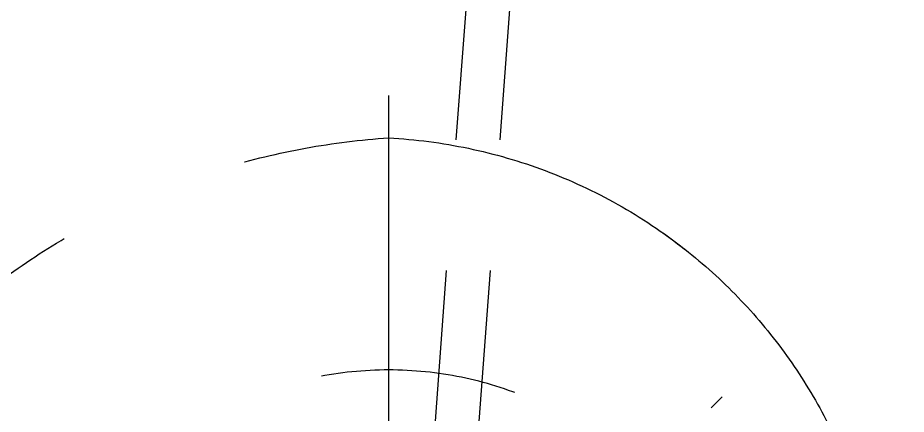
# Model space of a CAD drawing. Header units: millimetres. Extents: x 0 to 12600, y -349 to 8910.
# Drawn here: x 8313 to 8822, y 6854 to 7081 of the extents above; entities that cross this region are included whole.
import ezdxf

# ---------------------------------------------------------------- set-up
doc = ezdxf.new("R2010")
doc.units = ezdxf.units.MM
doc.header["$LTSCALE"] = 300
doc.linetypes.add('K', pattern=[2.5, 1.25, -0.25, 0.25, -0.25, 0.25, -0.25])
doc.layers.add('07', color=6, linetype='K')

# ---------------------------------------------------------------- blocks, each defined once
blk = doc.blocks.new('erewre')
at = {"layer": '07', "color": 6, "linetype": 'K'}
for p, q in [((9684.32, 9816.66), (9493.47, 7251.75)), ((9709.39, 9816.66), (9518.4, 7249.9))]:
    blk.add_line(p, q, dxfattribs=at)
blk = doc.blocks.new('fer')
at = {"layer": '07', "color": 6, "linetype": 'K', "ltscale": 1.5}
for p, q in [((15531.16, 7168), (15531.16, 6560.06)), ((15346.33, 6988.93), (15340.03, 6995.23)), ((15531.16, 6994.07), (15531.16, 6614.43))]:
    blk.add_line(p, q, dxfattribs=at)
blk.add_circle((15531.16, 6804.09), 206.63, dxfattribs=at)
for centre, radius, start, end in [((15547.12, 6843.74), 300.36, 93.0459, 128.1419), ((15504.07, 6727.64), 416.92, 341.9827, 86.2743), ((15547.12, 6843.74), 300.36, 125.1819, 187.5831)]:
    blk.add_arc(centre, radius, start, end, dxfattribs=at)

msp = doc.modelspace()

# ---------------------------------------------------------------- block references
at = {"layer": '07'}
msp.add_blockref('erewre', (-1070.1, -2132.33), dxfattribs=at)
at = {"layer": '07', "xscale": -1}
msp.add_blockref('fer', (24056.73, -131.32), dxfattribs=at)

doc.saveas('drawing.dxf')
